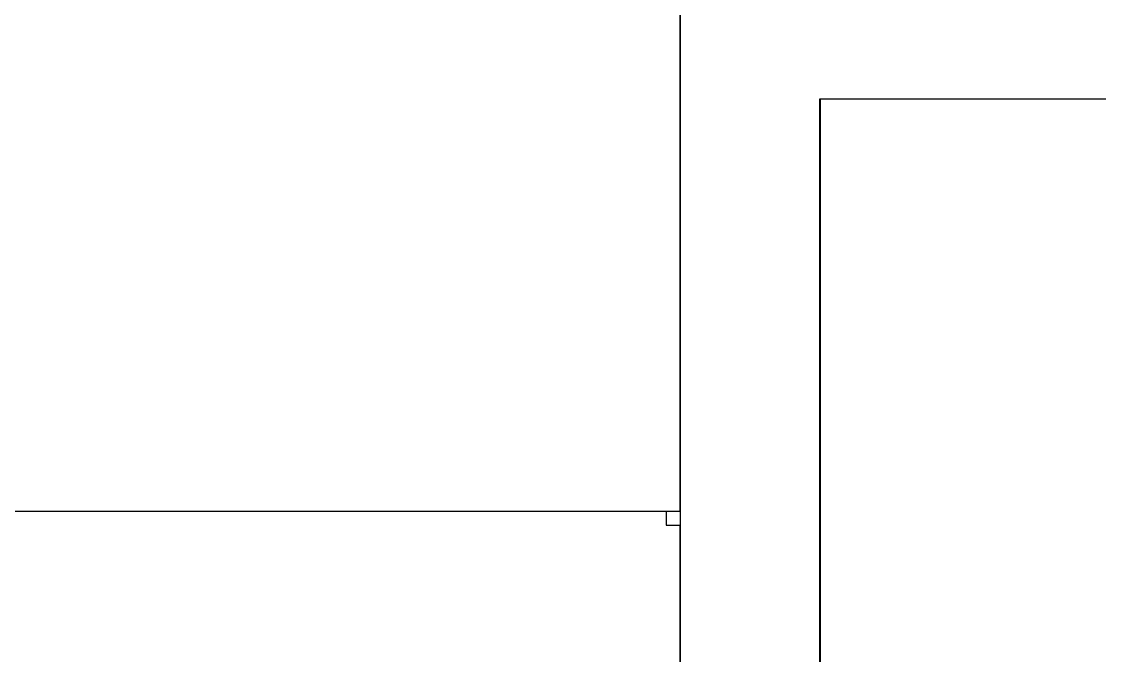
# Model space of a CAD drawing. Header units: millimetres. Extents: x -41292 to 298682, y -22072 to 33155.
# Drawn here: x 27502 to 29045, y 9824 to 10731 of the extents above; entities that cross this region are included whole.
import ezdxf

# ---------------------------------------------------------------- set-up
doc = ezdxf.new("R2010")
doc.units = ezdxf.units.MM
doc.layers.add('벽1', color=2, linetype='Continuous')

# ---------------------------------------------------------------- blocks, each defined once
blk = doc.blocks.new('AHSISHEUD')
for p, q in [((29072, 27678.7), (29072, 28408.7)), ((29272, 25940.7), (29272, 28268.7)), ((29272, 28268.7), (30602, 28268.7)), ((27692, 27678.7), (29052, 27678.7)), ((29052, 27678.7), (29052, 27658.7)), ((29052, 27678.7), (29072, 27678.7)), ((29072, 27678.7), (29072, 27658.7)), ((29052, 27658.7), (29072, 27658.7)), ((29072, 25940.7), (29072, 27658.7))]:
    blk.add_line(p, q)

msp = doc.modelspace()

# ---------------------------------------------------------------- linework, layer by layer
at = {"layer": '벽1'}
for p, q in [((28444.67, 10760.58), (28444.67, 8080.58)), ((28644.67, 10620.58), (28644.67, 8080.58)), ((28644.67, 10620.58), (30194.67, 10620.58))]:
    msp.add_line(p, q, dxfattribs=at)

# ---------------------------------------------------------------- block references
msp.add_blockref('AHSISHEUD', (-627.37, -17648.09))

doc.saveas('drawing.dxf')
